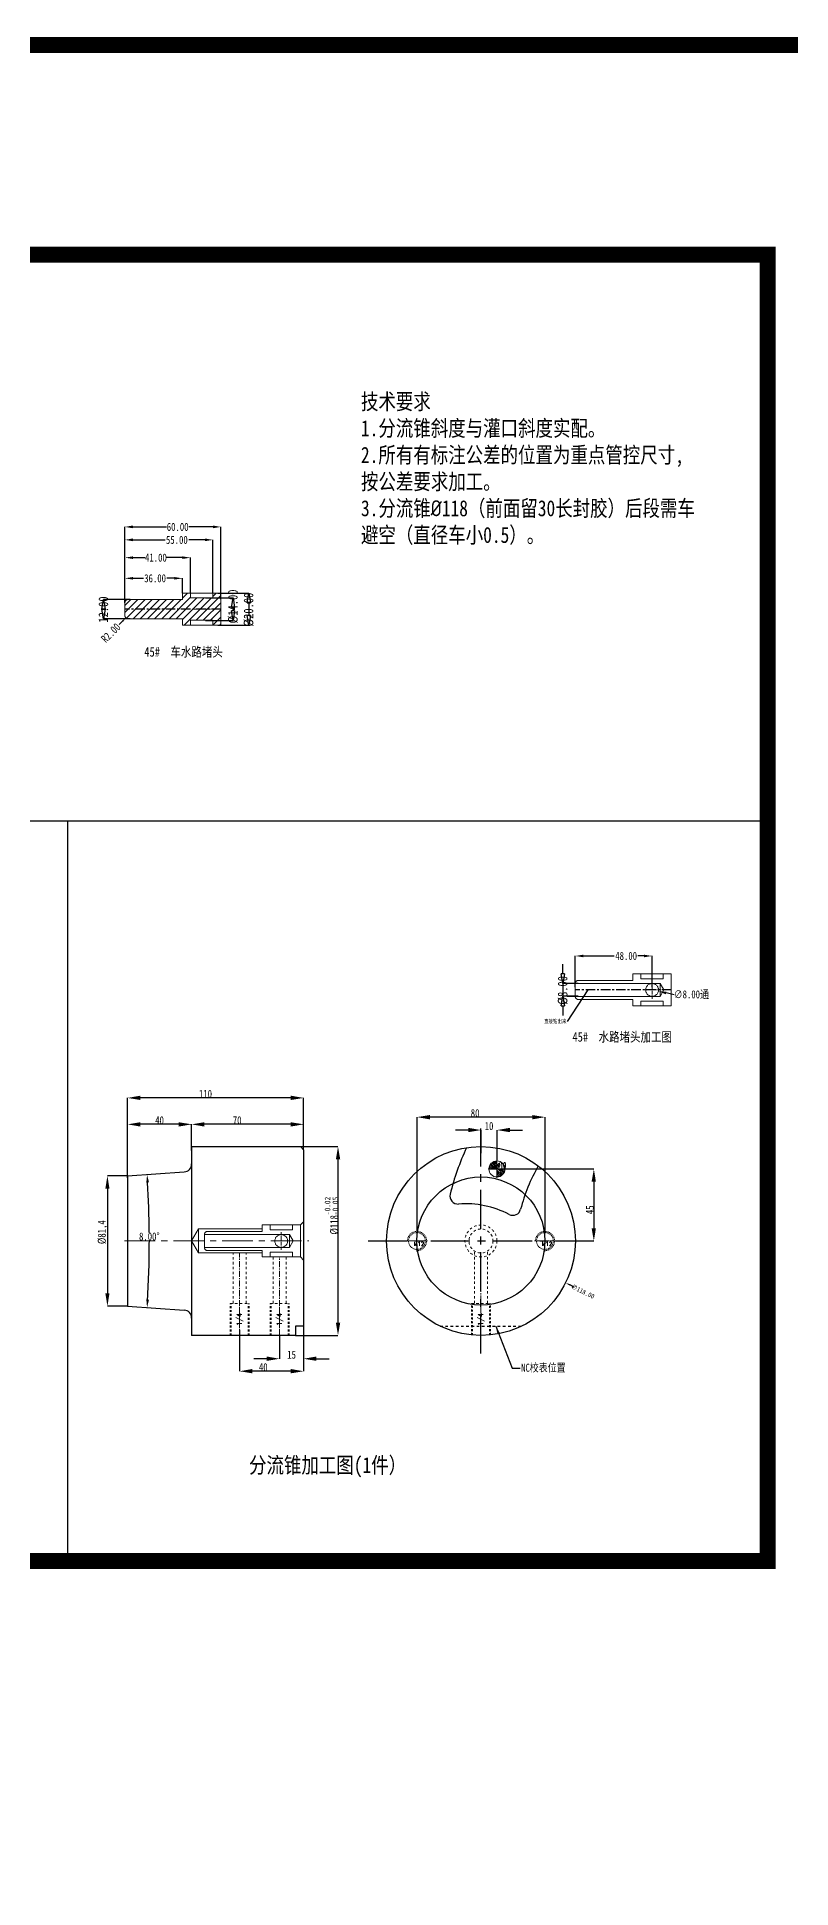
# Model space of a CAD drawing. Header units: millimetres. Extents: x 1188 to 10032, y -1727 to 798.
# Drawn here: x 1985 to 2456, y -358 to 798 of the extents above; entities that cross this region are included whole.
import ezdxf
from ezdxf.enums import TextEntityAlignment as Align

# ---------------------------------------------------------------- set-up
doc = ezdxf.new("R2010")
doc.units = ezdxf.units.MM
doc.header["$LTSCALE"] = 16.335
doc.header["$PDMODE"] = 3
doc.header["$PDSIZE"] = 0.3125
for name, pattern in [('CENTER', [0.6, 0.375, -0.075, 0.075, -0.075]), ('HIDDEN', [0.2, 0.1, -0.1]), ('HIDDENX2', [0.75, 0.5, -0.25])]:
    doc.linetypes.add(name, pattern=pattern)
doc.layers.get('0').update_dxf_attribs({"linetype": 'CONTINUOUS'})
doc.layers.get('Defpoints').update_dxf_attribs({"linetype": 'CONTINUOUS'})
for name, color, linetype, lineweight in [('cool', 153, 'HIDDEN', 9), ('epin', 13, 'CONTINUOUS', 9), ('moldbase', 7, 'CONTINUOUS', 20), ('screw', 33, 'CONTINUOUS', 13), ('虚线', 6, 'HIDDENX2', 13)]:
    doc.layers.add(name, color=color, linetype=linetype, lineweight=lineweight)
doc.layers.add('DEFAULT_2', color=8, linetype='HIDDEN')
doc.layers.add('dim', color=3, linetype='CONTINUOUS')
doc.styles.get("Standard").update_dxf_attribs({"font": 'txt', "width": 0.8})
doc.styles.add('TXT', font='txt.shx', dxfattribs={"bigfont": 'gbcbig.shx'})
doc.styles.add('TXT05', font='txt.shx', dxfattribs={"width": 0.5, "bigfont": 'gbcbig.shx'})
doc.dimstyles.new('ISO-25', dxfattribs={"dimtxt": 8, "dimasz": 8, "dimexe": 0, "dimexo": 0, "dimgap": 0, "dimtad": 1, "dimtxsty": 'Standard', "dimcen": 0, "dimclrd": 4, "dimclre": 4, "dimclrt": 6, "dimadec": 0, "dimazin": 0, "dimtfac": 1, "dimtofl": 0, "dimtmove": 0, "dimatfit": 3, "dimfxl": 0, "dimarcsym": 0})
doc.dimstyles.get("Standard").update_dxf_attribs({"dimtxt": 0.15625, "dimasz": 0.1875, "dimexe": 0.125, "dimexo": 0.0625, "dimtad": 0, "dimtih": 1, "dimtoh": 1, "dimdsep": 46, "dimtxsty": 'Standard', "dimcen": 0.09, "dimadec": 0, "dimazin": 0, "dimtp": 0.01, "dimtm": 0.01, "dimtfac": 1, "dimtofl": 0, "dimtmove": 0, "dimatfit": 3, "dimfxl": 0, "dimtolj": 1, "dimarcsym": 0})
doc.dimstyles.new('STANDARD$0', dxfattribs={"dimscale": 2, "dimtxt": 3, "dimasz": 3, "dimexe": 1.25, "dimexo": 0.625, "dimgap": 0.5, "dimtad": 0, "dimdsep": 46, "dimlunit": 6, "dimtxsty": 'Standard', "dimblk": 'CLOSEDBLANK', "dimcen": 0, "dimclrt": 2, "dimazin": 2, "dimtfac": 2, "dimtmove": 1, "dimatfit": 3, "dimfxl": 0, "dimtolj": 1, "dimtzin": 0, "dimarcsym": 0})

# ---------------------------------------------------------------- blocks, each defined once
blk = doc.blocks.new('*D12')
at = {"color": 4, "lineweight": -2, "transparency": 16777216}
for p, q in [((2081.5, 102.3), (2081.5, 118.7)), ((2143.5, 118.7), (2089.5, 118.7)), ((2151.5, 107.8), (2151.5, 118.7))]:
    blk.add_line(p, q, dxfattribs=at)
at = {"color": 4, "transparency": 16777216}
for points in [[(2089.5, 120), (2089.5, 117.3), (2081.5, 118.7)], [(2143.5, 120), (2143.5, 117.3), (2151.5, 118.7)]]:
    blk.add_solid(points, dxfattribs=at)
at = {"layer": 'Defpoints', "color": 0, "transparency": 16777216}
for p in [(2081.5, 118.7), (2151.5, 107.8), (2081.5, 102.3)]:
    blk.add_point(p, dxfattribs=at)
at = {"color": 6, "lineweight": 0, "transparency": 16777216, "insert": (2110, 121.2), "char_height": 5, "attachment_point": 5}
blk.add_mtext('70', dxfattribs=at)
blk = doc.blocks.new('*D13')
at = {"color": 4, "lineweight": -2, "transparency": 16777216}
for p, q in [((2041.5, 85.2), (2041.5, 135.2)), ((2143.5, 135.2), (2049.5, 135.2)), ((2151.5, 102.8), (2151.5, 135.2))]:
    blk.add_line(p, q, dxfattribs=at)
at = {"color": 4, "transparency": 16777216}
for points in [[(2049.5, 136.6), (2049.5, 133.9), (2041.5, 135.2)], [(2143.5, 136.6), (2143.5, 133.9), (2151.5, 135.2)]]:
    blk.add_solid(points, dxfattribs=at)
at = {"layer": 'Defpoints', "color": 0, "transparency": 16777216}
for p in [(2041.5, 135.2), (2151.5, 102.8), (2041.5, 85.2)]:
    blk.add_point(p, dxfattribs=at)
at = {"color": 6, "lineweight": 0, "transparency": 16777216, "insert": (2090.2, 137.7), "char_height": 5, "attachment_point": 5}
blk.add_mtext('110', dxfattribs=at)
blk = doc.blocks.new('*D14')
at = {"color": 4, "lineweight": -2, "transparency": 16777216}
for p, q in [((2041.5, 85.2), (2041.5, 118.7)), ((2073.5, 118.7), (2049.5, 118.7)), ((2081.5, 102.7), (2081.5, 118.7))]:
    blk.add_line(p, q, dxfattribs=at)
at = {"color": 4, "transparency": 16777216}
for points in [[(2049.5, 120), (2049.5, 117.3), (2041.5, 118.7)], [(2073.5, 120), (2073.5, 117.3), (2081.5, 118.7)]]:
    blk.add_solid(points, dxfattribs=at)
at = {"layer": 'Defpoints', "color": 0, "transparency": 16777216}
for p in [(2041.5, 118.7), (2081.5, 102.7), (2041.5, 85.2)]:
    blk.add_point(p, dxfattribs=at)
at = {"color": 6, "lineweight": 0, "transparency": 16777216, "insert": (2061.5, 121.2), "char_height": 5, "attachment_point": 5}
blk.add_mtext('40', dxfattribs=at)
blk = doc.blocks.new('*D15')
at = {"color": 4, "lineweight": -2, "transparency": 16777216}
for p, q in [((2149.5, 104.8), (2173, 104.8)), ((2173, 96.8), (2173, -5.2)), ((2146.5, -13.2), (2173, -13.2))]:
    blk.add_line(p, q, dxfattribs=at)
at = {"color": 4, "transparency": 16777216}
for points in [[(2171.7, 96.8), (2174.4, 96.8), (2173, 104.8)], [(2171.7, -5.2), (2174.4, -5.2), (2173, -13.2)]]:
    blk.add_solid(points, dxfattribs=at)
at = {"layer": 'Defpoints', "color": 0, "transparency": 16777216}
for p in [(2149.5, 104.8), (2146.5, -13.2), (2173, -13.2)]:
    blk.add_point(p, dxfattribs=at)
at = {"color": 6, "lineweight": 0, "transparency": 16777216, "insert": (2169, 61.6), "char_height": 5, "attachment_point": 5, "rotation": 90}
blk.add_mtext('%%C118{\\H0.7x;\\S-0.02^ -0.05;}', dxfattribs=at)
blk = doc.blocks.new('*D16')
at = {"color": 4, "lineweight": -2, "transparency": 16777216}
for p, q in [((2151.5, -9.2), (2151.5, -27.8)), ((2136.5, -13.2), (2136.5, -27.8)), ((2128.5, -27.8), (2120.5, -27.8)), ((2159.5, -27.8), (2167.5, -27.8))]:
    blk.add_line(p, q, dxfattribs=at)
at = {"color": 4, "transparency": 16777216}
for points in [[(2128.5, -26.4), (2128.5, -29.1), (2136.5, -27.8)], [(2159.5, -26.4), (2159.5, -29.1), (2151.5, -27.8)]]:
    blk.add_solid(points, dxfattribs=at)
at = {"layer": 'Defpoints', "color": 0, "transparency": 16777216}
for p in [(2151.5, -9.2), (2136.5, -13.2), (2151.5, -27.8)]:
    blk.add_point(p, dxfattribs=at)
at = {"color": 6, "lineweight": 0, "transparency": 16777216, "insert": (2144, -25.3), "char_height": 5, "attachment_point": 5}
blk.add_mtext('15', dxfattribs=at)
blk = doc.blocks.new('*D17')
at = {"color": 4, "lineweight": -2, "transparency": 16777216}
for p, q in [((2111.5, -9.7), (2111.5, -35.6)), ((2151.5, -6.9), (2151.5, -35.6)), ((2143.5, -35.6), (2119.5, -35.6))]:
    blk.add_line(p, q, dxfattribs=at)
at = {"color": 4, "transparency": 16777216}
for points in [[(2119.5, -34.2), (2119.5, -36.9), (2111.5, -35.6)], [(2143.5, -34.2), (2143.5, -36.9), (2151.5, -35.6)]]:
    blk.add_solid(points, dxfattribs=at)
at = {"layer": 'Defpoints', "color": 0, "transparency": 16777216}
for p in [(2111.5, -9.7), (2151.5, -6.9), (2111.5, -35.6)]:
    blk.add_point(p, dxfattribs=at)
at = {"color": 6, "lineweight": 0, "transparency": 16777216, "insert": (2126.3, -33.1), "char_height": 5, "attachment_point": 5}
blk.add_mtext('40', dxfattribs=at)
blk = doc.blocks.new('*D18')
at = {"color": 4, "lineweight": -2, "transparency": 16777216}
for p, q in [((2267.9, 90.8), (2332.9, 90.8)), ((2332.9, 82.8), (2332.9, 53.8)), ((2311.1, 45.8), (2332.9, 45.8))]:
    blk.add_line(p, q, dxfattribs=at)
at = {"color": 4, "transparency": 16777216}
for points in [[(2331.5, 82.8), (2334.2, 82.8), (2332.9, 90.8)], [(2331.5, 53.8), (2334.2, 53.8), (2332.9, 45.8)]]:
    blk.add_solid(points, dxfattribs=at)
at = {"layer": 'Defpoints', "color": 0, "transparency": 16777216}
for p in [(2267.9, 90.8), (2311.1, 45.8), (2332.9, 45.8)]:
    blk.add_point(p, dxfattribs=at)
at = {"color": 6, "lineweight": 0, "transparency": 16777216, "insert": (2330.4, 65.3), "char_height": 5, "attachment_point": 5, "rotation": 90}
blk.add_mtext('45', dxfattribs=at)
blk = doc.blocks.new('*D19')
at = {"color": 4, "lineweight": -2, "transparency": 16777216}
for p, q in [((2222.4, 52.4), (2222.4, 123.2)), ((2294.4, 123.2), (2230.4, 123.2)), ((2302.4, 52.4), (2302.4, 123.2))]:
    blk.add_line(p, q, dxfattribs=at)
at = {"color": 4, "transparency": 16777216}
for points in [[(2230.4, 124.5), (2230.4, 121.8), (2222.4, 123.2)], [(2294.4, 124.5), (2294.4, 121.8), (2302.4, 123.2)]]:
    blk.add_solid(points, dxfattribs=at)
at = {"layer": 'Defpoints', "color": 0, "transparency": 16777216}
for p in [(2222.4, 123.2), (2222.4, 52.4), (2302.4, 52.4)]:
    blk.add_point(p, dxfattribs=at)
at = {"color": 6, "lineweight": 0, "transparency": 16777216, "insert": (2258.7, 125.7), "char_height": 5, "attachment_point": 5}
blk.add_mtext('80', dxfattribs=at)
blk = doc.blocks.new('*D35')
at = {"color": 4, "lineweight": -2, "transparency": 16777216}
for p, q in [((2041.5, 86.5), (2028.9, 86.5)), ((2028.9, 78.5), (2028.9, 13.1)), ((2041.5, 5.1), (2028.9, 5.1))]:
    blk.add_line(p, q, dxfattribs=at)
at = {"color": 4, "transparency": 16777216}
for points in [[(2027.6, 78.5), (2030.2, 78.5), (2028.9, 86.5)], [(2027.6, 13.1), (2030.2, 13.1), (2028.9, 5.1)]]:
    blk.add_solid(points, dxfattribs=at)
at = {"layer": 'Defpoints', "color": 0, "transparency": 16777216}
for p in [(2041.5, 86.5), (2028.9, 5.1), (2041.5, 5.1)]:
    blk.add_point(p, dxfattribs=at)
at = {"color": 6, "lineweight": 0, "transparency": 16777216, "insert": (2026, 51.3), "char_height": 5, "attachment_point": 5, "rotation": 90}
blk.add_mtext('%%c81,4', dxfattribs=at)
blk = doc.blocks.new('*D36')
at = {"color": 4, "lineweight": -2, "transparency": 16777216}
for start, end in [(0.508, 3.519), (356.481, 0.027)]:
    blk.add_arc((1459.5, 45.8), 595.6, start, end, dxfattribs=at)
at = {"color": 4, "transparency": 16777216}
for points in [[(2053.2, 82.3), (2054.9, 82.4), (2053.7, 87.3)], [(2054.9, 9.2), (2053.2, 9.3), (2053.7, 4.2)]]:
    blk.add_solid(points, dxfattribs=at)
at = {"layer": 'Defpoints', "color": 0, "transparency": 16777216}
for p in [(2041.5, 86.5), (2076.9, 89), (2055, 31.9), (2041.5, 5.1), (2076.9, 2.6)]:
    blk.add_point(p, dxfattribs=at)
at = {"color": 6, "transparency": 16777216, "insert": (2055.1, 48.6), "char_height": 5, "attachment_point": 5}
blk.add_mtext('\\A1;8.00\\M+5A1E3', dxfattribs=at)
blk = doc.blocks.new('screw_m12_g')
at = {"layer": 'screw', "color": 1, "linetype": 'CENTER', "ltscale": 0.24}
for p, q in [((-6.6, 0), (6.6, 0)), ((0, -6.6), (0, 6.6))]:
    blk.add_line(p, q, dxfattribs=at)
at = {"layer": 'screw', "color": 33, "linetype": 'HIDDEN', "ltscale": 0.24}
blk.add_circle((0, 0), 5.25, dxfattribs=at)
at = {"layer": 'screw', "color": 92, "linetype": 'HIDDEN', "ltscale": 0.24}
blk.add_arc((0, 0), 6, 270, 180, dxfattribs=at)
at = {"layer": 'screw', "color": 6, "style": 'TXT'}
blk.add_text('M12', height=2.4, dxfattribs=at).set_placement((-2.04, -3))
blk = doc.blocks.new('*D42')
at = {"color": 3, "linetype": 'Continuous', "lineweight": -2, "transparency": 16777216}
blk.add_line((2320.6, 17), (2317.9, 18.3), dxfattribs=at)
at = {"color": 3, "transparency": 16777216}
blk.add_solid([(2318.2, 18.8), (2317.7, 17.9), (2315.2, 19.6)], dxfattribs=at)
at = {"layer": 'Defpoints', "color": 0, "transparency": 16777216}
for p in [(2209.5, 71.9), (2315.2, 19.6)]:
    blk.add_point(p, dxfattribs=at)
at = {"color": 6, "transparency": 16777216, "insert": (2326, 14.3), "char_height": 3, "attachment_point": 5, "rotation": 333.6915}
blk.add_mtext('\\A1;∅118.00', dxfattribs=at)
blk = doc.blocks.new('*D43')
at = {"color": 4, "lineweight": -2, "transparency": 16777216}
blk.add_line((2383.2, 199.7), (2378.1, 200.8), dxfattribs=at)
at = {"color": 4, "transparency": 16777216}
blk.add_solid([(2378.3, 201.6), (2377.9, 200), (2373.2, 201.8)], dxfattribs=at)
at = {"layer": 'Defpoints', "color": 0, "transparency": 16777216}
for p in [(2365.4, 203.5), (2373.2, 201.8)]:
    blk.add_point(p, dxfattribs=at)
at = {"color": 6, "transparency": 16777216, "insert": (2393.9, 199.7), "char_height": 5, "attachment_point": 5}
blk.add_mtext('\\A1;∅8.00{\\fSimSun|b0|i0|c134|p2;通}', dxfattribs=at)
blk = doc.blocks.new('*D44')
at = {"color": 4, "lineweight": -2, "transparency": 16777216}
for p, q in [((2321.3, 204.4), (2321.3, 223.9)), ((2326.3, 223.9), (2345.7, 223.9)), ((2364.3, 223.9), (2360.4, 223.9)), ((2369.3, 204.4), (2369.3, 223.9))]:
    blk.add_line(p, q, dxfattribs=at)
at = {"color": 4, "transparency": 16777216}
for points in [[(2326.3, 224.7), (2326.3, 223.1), (2321.3, 223.9)], [(2364.3, 224.7), (2364.3, 223.1), (2369.3, 223.9)]]:
    blk.add_solid(points, dxfattribs=at)
at = {"layer": 'Defpoints', "color": 0, "transparency": 16777216}
for p in [(2321.3, 223.9), (2321.3, 204.4), (2369.3, 204.4)]:
    blk.add_point(p, dxfattribs=at)
at = {"color": 6, "transparency": 16777216, "insert": (2353.1, 223.9), "char_height": 5, "attachment_point": 5}
blk.add_mtext('\\A1;48.00', dxfattribs=at)
blk = doc.blocks.new('_ClosedBlank')
at = {"color": 0, "linetype": 'ByBlock', "lineweight": -2}
for p, q in [((-1, 0.17), (0, 0)), ((-1, 0.17), (-1, -0.17)), ((0, 0), (-1, -0.17))]:
    blk.add_line(p, q, dxfattribs=at)
blk = doc.blocks.new('*D23')
at = {"color": 6, "lineweight": -2, "transparency": 16777216}
for p, q in [((2313.5, 212.7), (2313.5, 218.7)), ((2323.2, 206.7), (2313.5, 206.7)), ((2313.5, 206.7), (2313.5, 198.7)), ((2323.2, 198.7), (2313.5, 198.7)), ((2313.5, 192.7), (2313.5, 186.7))]:
    blk.add_line(p, q, dxfattribs=at)
at = {"layer": 'Defpoints', "color": 0, "transparency": 16777216}
for p in [(2313.5, 198.7), (2323.2, 206.7), (2323.2, 198.7)]:
    blk.add_point(p, dxfattribs=at)
at = {"color": 6, "lineweight": -2, "transparency": 16777216, "xscale": 6, "yscale": 6, "zscale": 6}
for p, rotation in [((2313.5, 206.7), 270), ((2313.5, 198.7), 90)]:
    blk.add_blockref('_ClosedBlank', p, dxfattribs=dict(at, rotation=rotation))
at = {"color": 4, "transparency": 16777216, "insert": (2313.5, 202.4), "char_height": 6, "attachment_point": 5, "rotation": 90}
blk.add_mtext('\\A1;%%c8.00', dxfattribs=at)
blk = doc.blocks.new('*D24')
at = {"color": 6, "lineweight": -2, "transparency": 16777216}
for p, q in [((2043.1, 446.6), (2026.4, 446.6)), ((2043.1, 434.6), (2026.4, 434.6))]:
    blk.add_line(p, q, dxfattribs=at)
at = {"layer": 'Defpoints', "color": 0, "transparency": 16777216}
for p in [(2043.1, 446.6), (2026.4, 434.6), (2043.1, 434.6)]:
    blk.add_point(p, dxfattribs=at)
at = {"color": 6, "lineweight": -2, "transparency": 16777216, "xscale": 6, "yscale": 6, "zscale": 6}
for p, rotation in [((2026.4, 446.6), 90), ((2026.4, 434.6), 270)]:
    blk.add_blockref('_ClosedBlank', p, dxfattribs=dict(at, rotation=rotation))
at = {"color": 4, "transparency": 16777216, "insert": (2026.4, 440.4), "char_height": 6, "attachment_point": 5, "rotation": 90}
blk.add_mtext('\\A1;12.00', dxfattribs=at)
blk = doc.blocks.new('*D45')
at = {"color": 4, "lineweight": -2, "transparency": 16777216}
for p, q in [((2039.8, 444.6), (2039.8, 459.9)), ((2044.8, 459.9), (2051.4, 459.9)), ((2070.8, 459.9), (2066, 459.9)), ((2075.8, 450.6), (2075.8, 459.9))]:
    blk.add_line(p, q, dxfattribs=at)
at = {"color": 4, "transparency": 16777216}
for points in [[(2044.8, 460.7), (2044.8, 459.1), (2039.8, 459.9)], [(2070.8, 460.7), (2070.8, 459.1), (2075.8, 459.9)]]:
    blk.add_solid(points, dxfattribs=at)
at = {"layer": 'Defpoints', "color": 0, "transparency": 16777216}
for p in [(2075.8, 459.9), (2039.8, 444.6), (2075.8, 450.6)]:
    blk.add_point(p, dxfattribs=at)
at = {"color": 6, "transparency": 16777216, "insert": (2058.7, 459.9), "char_height": 5, "attachment_point": 5}
blk.add_mtext('\\A1;36.00', dxfattribs=at)
blk = doc.blocks.new('*D46')
at = {"color": 4, "lineweight": -2, "transparency": 16777216}
for p, q in [((2039.8, 444.6), (2039.8, 472.8)), ((2044.8, 472.8), (2052.5, 472.8)), ((2075.8, 472.8), (2065.8, 472.8)), ((2080.8, 450.6), (2080.8, 472.8))]:
    blk.add_line(p, q, dxfattribs=at)
at = {"color": 4, "transparency": 16777216}
for points in [[(2044.8, 473.6), (2044.8, 472), (2039.8, 472.8)], [(2075.8, 473.6), (2075.8, 472), (2080.8, 472.8)]]:
    blk.add_solid(points, dxfattribs=at)
at = {"layer": 'Defpoints', "color": 0, "transparency": 16777216}
for p in [(2080.8, 472.8), (2039.8, 444.6), (2080.8, 450.6)]:
    blk.add_point(p, dxfattribs=at)
at = {"color": 6, "transparency": 16777216, "insert": (2059.2, 472.8), "char_height": 5, "attachment_point": 5}
blk.add_mtext('\\A1;41.00', dxfattribs=at)
blk = doc.blocks.new('*D47')
at = {"color": 4, "lineweight": -2, "transparency": 16777216}
for p, q in [((2039.8, 444.6), (2039.8, 483.9)), ((2044.8, 483.9), (2065, 483.9)), ((2089.8, 483.9), (2079.7, 483.9)), ((2094.8, 450.6), (2094.8, 483.9))]:
    blk.add_line(p, q, dxfattribs=at)
at = {"color": 4, "transparency": 16777216}
for points in [[(2044.8, 484.8), (2044.8, 483.1), (2039.8, 483.9)], [(2089.8, 484.8), (2089.8, 483.1), (2094.8, 483.9)]]:
    blk.add_solid(points, dxfattribs=at)
at = {"layer": 'Defpoints', "color": 0, "transparency": 16777216}
for p in [(2094.8, 483.9), (2039.8, 444.6), (2094.8, 450.6)]:
    blk.add_point(p, dxfattribs=at)
at = {"color": 6, "transparency": 16777216, "insert": (2072.3, 483.9), "char_height": 5, "attachment_point": 5}
blk.add_mtext('\\A1;55.00', dxfattribs=at)
blk = doc.blocks.new('*D48')
at = {"color": 4, "lineweight": -2, "transparency": 16777216}
for p, q in [((2039.8, 444.6), (2039.8, 492)), ((2044.8, 492), (2065.8, 492)), ((2094.8, 492), (2079.8, 492)), ((2099.8, 446.9), (2099.8, 492))]:
    blk.add_line(p, q, dxfattribs=at)
at = {"color": 4, "transparency": 16777216}
for points in [[(2044.8, 492.9), (2044.8, 491.2), (2039.8, 492)], [(2094.8, 492.9), (2094.8, 491.2), (2099.8, 492)]]:
    blk.add_solid(points, dxfattribs=at)
at = {"layer": 'Defpoints', "color": 0, "transparency": 16777216}
for p in [(2099.8, 492), (2039.8, 444.6), (2099.8, 446.9)]:
    blk.add_point(p, dxfattribs=at)
at = {"color": 6, "transparency": 16777216, "insert": (2072.8, 492), "char_height": 5, "attachment_point": 5}
blk.add_mtext('\\A1;60.00', dxfattribs=at)
blk = doc.blocks.new('*D49')
at = {"color": 6, "lineweight": -2, "transparency": 16777216}
for p, q in [((2090.2, 447.6), (2107.4, 447.6)), ((2107.4, 441.6), (2107.4, 439.6)), ((2090.2, 433.6), (2107.4, 433.6))]:
    blk.add_line(p, q, dxfattribs=at)
at = {"layer": 'Defpoints', "color": 0, "transparency": 16777216}
for p in [(2090.2, 447.6), (2090.2, 433.6), (2107.4, 433.6)]:
    blk.add_point(p, dxfattribs=at)
at = {"color": 6, "lineweight": -2, "transparency": 16777216, "xscale": 6, "yscale": 6, "zscale": 6}
for p, rotation in [((2107.4, 447.6), 90), ((2107.4, 433.6), 270)]:
    blk.add_blockref('_ClosedBlank', p, dxfattribs=dict(at, rotation=rotation))
at = {"color": 4, "transparency": 16777216, "insert": (2107.4, 442.3), "char_height": 6, "attachment_point": 5, "rotation": 90}
blk.add_mtext('\\A1;%%c14.00', dxfattribs=at)
blk = doc.blocks.new('*D50')
at = {"color": 6, "lineweight": -2, "transparency": 16777216}
for p, q in [((2097.9, 450.6), (2117.2, 450.6)), ((2117.2, 444.6), (2117.2, 436.6)), ((2097.9, 430.6), (2117.2, 430.6))]:
    blk.add_line(p, q, dxfattribs=at)
at = {"layer": 'Defpoints', "color": 0, "transparency": 16777216}
for p in [(2097.9, 450.6), (2097.9, 430.6), (2117.2, 430.6)]:
    blk.add_point(p, dxfattribs=at)
at = {"color": 6, "lineweight": -2, "transparency": 16777216, "xscale": 6, "yscale": 6, "zscale": 6}
for p, rotation in [((2117.2, 450.6), 90), ((2117.2, 430.6), 270)]:
    blk.add_blockref('_ClosedBlank', p, dxfattribs=dict(at, rotation=rotation))
at = {"color": 4, "transparency": 16777216, "insert": (2117.2, 440.3), "char_height": 6, "attachment_point": 5, "rotation": 90}
blk.add_mtext('\\A1;%%c20.00', dxfattribs=at)
blk = doc.blocks.new('*D51')
at = {"color": 6, "lineweight": -2, "transparency": 16777216}
blk.add_line((2036.2, 431), (2038.3, 433.1), dxfattribs=at)
at = {"color": 6, "transparency": 16777216}
blk.add_solid([(2037.9, 433.4), (2038.7, 432.7), (2040.4, 435.2)], dxfattribs=at)
at = {"layer": 'Defpoints', "color": 0, "transparency": 16777216}
for p in [(2040.4, 435.2), (2041.8, 436.6)]:
    blk.add_point(p, dxfattribs=at)
at = {"color": 4, "transparency": 16777216, "insert": (2031, 425.8), "char_height": 5, "attachment_point": 5, "rotation": 45.2565}
blk.add_mtext('\\A1;R2.00', dxfattribs=at)
blk = doc.blocks.new('epin_ejp_10')
at = {"layer": 'epin'}
h = blk.add_hatch(dxfattribs=at)
h.set_pattern_fill('_ANSI31', color=123, scale=0.25, angle=90, style=0)
h.set_pattern_definition([(135, (-1645.23396, 6741.0989), (-0.56126601, -0.56126601), [])])
h.paths.add_polyline_path([(0, 5, 0.414214), (-5, 0), (0, 0)])
h.paths.add_polyline_path([(5, 0), (0, 0), (0, -5, 0.414214)])
at = {"layer": 'epin', "color": 1, "linetype": 'CENTER', "ltscale": 0.219913}
for p, q in [((-5.5, 0), (5.5, 0)), ((0, -5.5), (0, 5.5))]:
    blk.add_line(p, q, dxfattribs=at)
at = {"layer": 'epin'}
blk.add_circle((0, 0), 5, dxfattribs=at)
at = {"layer": 'epin', "color": 6, "style": 'TXT05', "width": 0.5}
blk.add_text('%%c10', height=3.5, dxfattribs=at).set_placement((0.2, 0.5))
blk = doc.blocks.new('*D116')
at = {"color": 4, "lineweight": -2, "transparency": 16777216}
for p, q in [((2254.4, 115.1), (2246.4, 115.1)), ((2262.4, 100.7), (2262.4, 115.1)), ((2272.4, 96.3), (2272.4, 115.1)), ((2280.4, 115.1), (2288.4, 115.1))]:
    blk.add_line(p, q, dxfattribs=at)
at = {"color": 4, "transparency": 16777216}
for points in [[(2254.4, 116.5), (2254.4, 113.8), (2262.4, 115.1)], [(2280.4, 116.5), (2280.4, 113.8), (2272.4, 115.1)]]:
    blk.add_solid(points, dxfattribs=at)
at = {"layer": 'Defpoints', "color": 0, "transparency": 16777216}
for p in [(2262.4, 115.1), (2262.4, 100.7), (2272.4, 96.3)]:
    blk.add_point(p, dxfattribs=at)
at = {"color": 6, "lineweight": 0, "transparency": 16777216, "insert": (2267.4, 117.6), "char_height": 5, "attachment_point": 5}
blk.add_mtext('10', dxfattribs=at)

msp = doc.modelspace()

# ---------------------------------------------------------------- hatches: boundary and pattern name
h = msp.add_hatch()
h.set_pattern_fill('ANSI31', color=4, style=0)
h.set_pattern_definition([(45, (1606.6498, -416.7322), (-2.245064, 2.245064), [])])
h.paths.add_polyline_path([(2080.818, 447.649), (2080.818, 450.649), (2075.818, 450.649), (2075.818, 446.649), (2041.818, 446.649, 0.41421356), (2039.818, 444.649), (2039.818, 440.649), (2099.818, 440.649), (2099.818, 450.649), (2094.818, 450.649), (2094.818, 447.649)])
h.paths.add_polyline_path([(2039.818, 440.649), (2039.818, 436.649, 0.41421356), (2041.818, 434.649), (2075.818, 434.649), (2075.818, 430.649), (2080.818, 430.649), (2080.818, 433.649), (2094.818, 433.649), (2094.818, 430.649), (2099.818, 430.649), (2099.818, 440.649), (2093.318, 440.649), (2093.318, 440.649), (2082.318, 440.649), (2082.318, 440.649)])

# ---------------------------------------------------------------- linework, layer by layer
at = {"color": 1, "linetype": 'CENTER', "ltscale": 0.970285}
for p, q in [((2099.818, 440.649), (2039.818, 440.649)), ((2381.286, 202.677), (2321.286, 202.677))]:
    msp.add_line(p, q, dxfattribs=at)
for p, q in [((1472.894, 308.334), (2441.551, 308.334)), ((2003.892, 308.334), (2003.892, -154.245)), ((2081.536, 104.796), (2081.536, -13.205)), ((2081.536, 104.796), (2149.536, 104.795)), ((2149.536, 104.795), (2151.536, 102.795)), ((2151.536, 102.795), (2151.536, -7.512)), ((2041.536, 86.495), (2076.885, 88.967)), ((2041.536, 86.495), (2041.536, 5.096)), ((2041.536, 5.096), (2076.885, 2.624)), ((2151.536, -7.396), (2146.536, -7.396)), ((2146.536, -7.396), (2146.536, -13.205)), ((2146.536, -13.205), (2081.536, -13.205))]:
    msp.add_line(p, q)
at = {"color": 1, "linetype": 'CENTER', "ltscale": 3.980655}
for p, q in [((2262.353, -24.605), (2262.353, 116.195)), ((2191.953, 45.795), (2332.753, 45.795))]:
    msp.add_line(p, q, dxfattribs=at)
at = {"color": 3, "const_width": 10}
msp.add_lwpolyline([(1193.347, 793.145), (10026.909, 793.145), (10026.909, -1722.049), (1193.347, -1722.049)], close=True, dxfattribs=at)
at = {"const_width": 10}
msp.add_lwpolyline([(2441.551, -154.245), (1472.894, -154.245), (1472.894, 662.215), (2441.551, 662.215)], close=True, dxfattribs=at)
for radius in [59, 40]:
    msp.add_circle((2262.353, 45.795), radius)
at = {"color": 4, "linetype": 'Continuous'}
for centre, radius, start, end in [((2393.025, 38.515), 154.284, 154.839767, 166.297652), ((2393.025, 38.515), 109.284, 150.268335, 165.651202), ((2247.989, 73.877), 5, 166.297652, 274.290399), ((2282.305, 66.837), 5, 242.523693, 345.651202)]:
    msp.add_arc(centre, radius, start, end, dxfattribs=at)
for centre, start, end in [((2076.536, 93.954), 274, 360), ((2076.536, -2.363), 0, 86)]:
    msp.add_arc(centre, 5, start, end)
at = {"color": 4}
msp.add_arc((2252.777, 10.056), 59, 62.523693, 94.290399, dxfattribs=at)
at = {"layer": 'cool', "ltscale": 0.932966}
for p, q in [((2107.536, 6.795), (2107.536, 38.295)), ((2115.536, 6.795), (2115.536, 38.295)), ((2132.536, 6.795), (2132.536, 35.795)), ((2140.536, 6.795), (2140.536, 35.795)), ((2258.353, 6.795), (2258.353, 39.451)), ((2266.353, 6.795), (2266.353, 39.451)), ((2105.536, 6.795), (2117.536, 6.795)), ((2130.536, 6.795), (2142.536, 6.795)), ((2256.353, 6.795), (2268.353, 6.795))]:
    msp.add_line(p, q, dxfattribs=at)
at = {"layer": 'cool', "color": 1, "linetype": 'CENTER', "ltscale": 0.621977}
for p, q in [((2111.536, -13.205), (2111.536, 38.295)), ((2136.536, -13.205), (2136.536, 35.795)), ((2262.353, 1.795), (2262.353, 37.795))]:
    msp.add_line(p, q, dxfattribs=at)
at = {"layer": 'cool', "ltscale": 0.932966}
for radius in [10, 7.5]:
    msp.add_circle((2262.353, 45.795), radius, dxfattribs=at)
at = {"layer": 'DEFAULT_2', "color": 8, "linetype": 'HIDDEN'}
msp.add_line((2236.826, -7.396), (2287.88, -7.396), dxfattribs=at)
at = {"layer": 'moldbase', "color": 1, "linetype": 'CENTER', "ltscale": 3.109887}
msp.add_line((2039.677, 45.795), (2154.873, 45.795), dxfattribs=at)
at = {"layer": 'screw', "color": 92, "linetype": 'HIDDEN', "ltscale": 0.746373}
for p, q in [((2105.536, -13.205), (2105.536, 6.795)), ((2117.536, -13.205), (2117.536, 6.795)), ((2130.536, -13.205), (2130.536, 6.795)), ((2142.536, -13.205), (2142.536, 6.795)), ((2256.353, -12.899), (2256.353, 6.795)), ((2268.353, -12.899), (2268.353, 6.795))]:
    msp.add_line(p, q, dxfattribs=at)
at = {"layer": 'screw', "linetype": 'HIDDEN', "ltscale": 0.746373}
for p, q in [((2106.286, -13.205), (2106.286, 6.795)), ((2116.786, -13.205), (2116.786, 6.795)), ((2131.286, -13.205), (2131.286, 6.795)), ((2141.786, -13.205), (2141.786, 6.795)), ((2257.103, -12.971), (2257.103, 6.795)), ((2267.603, -12.971), (2267.603, 6.795))]:
    msp.add_line(p, q, dxfattribs=at)
at = {"layer": 'screw', "color": 1, "linetype": 'CENTER', "ltscale": 0.466483}
for p, q in [((2111.536, -13.205), (2111.536, 6.795)), ((2136.536, -13.205), (2136.536, 6.795)), ((2262.353, -13.205), (2262.353, 6.795))]:
    msp.add_line(p, q, dxfattribs=at)
at = {"layer": '虚线', "ltscale": 10}
for p, q in [((2039.818, 436.649), (2039.818, 444.649)), ((2075.818, 446.649), (2041.818, 446.649)), ((2075.818, 450.649), (2075.818, 446.649)), ((2099.818, 450.649), (2075.818, 450.649)), ((2080.818, 450.649), (2080.818, 447.649)), ((2094.818, 447.649), (2080.818, 447.649)), ((2094.818, 450.649), (2094.818, 447.649)), ((2099.818, 450.649), (2099.818, 430.649)), ((2075.818, 434.649), (2041.818, 434.649)), ((2075.818, 430.649), (2075.818, 434.649)), ((2099.818, 430.649), (2075.818, 430.649)), ((2080.818, 430.649), (2080.818, 433.649)), ((2094.818, 433.649), (2080.818, 433.649)), ((2094.818, 430.649), (2094.818, 433.649)), ((2357.286, 208.677), (2323.286, 208.677)), ((2357.286, 212.677), (2357.286, 208.677)), ((2381.286, 212.677), (2357.286, 212.677)), ((2362.286, 212.677), (2362.286, 209.677)), ((2376.286, 209.677), (2362.286, 209.677)), ((2376.286, 212.677), (2376.286, 209.677)), ((2381.286, 212.677), (2381.286, 192.677)), ((2316.286, 206.677), (2374.411, 206.677)), ((2316.286, 198.677), (2374.388, 198.677)), ((2321.286, 198.677), (2321.286, 206.677)), ((2357.286, 196.677), (2323.286, 196.677)), ((2357.286, 192.677), (2357.286, 196.677)), ((2376.708, 202.695), (2374.388, 198.677)), ((2374.409, 206.677), (2374.39, 198.681)), ((2376.708, 202.695), (2374.409, 206.677)), ((2381.286, 192.677), (2357.286, 192.677)), ((2362.286, 192.677), (2362.286, 195.677)), ((2376.286, 195.677), (2362.286, 195.677)), ((2376.286, 192.677), (2376.286, 195.677)), ((2081.536, 45.795), (2085.866, 53.295)), ((2125.536, 53.295), (2085.866, 53.295)), ((2085.866, 53.295), (2085.866, 38.295)), ((2089.536, 49.795), (2142.661, 49.795)), ((2089.536, 41.795), (2089.536, 49.795)), ((2125.536, 51.795), (2091.534, 51.795)), ((2125.536, 55.795), (2125.536, 51.795)), ((2149.536, 55.795), (2125.536, 55.795)), ((2130.536, 55.795), (2130.536, 52.795)), ((2144.536, 52.795), (2130.536, 52.795)), ((2142.658, 49.795), (2142.64, 41.799)), ((2144.958, 45.813), (2142.658, 49.795)), ((2144.536, 55.795), (2144.536, 52.795)), ((2149.536, 55.795), (2151.536, 57.795)), ((2149.536, 55.795), (2149.536, 35.795)), ((2081.536, 45.795), (2085.866, 38.295)), ((2125.536, 38.295), (2085.866, 38.295)), ((2089.536, 41.795), (2142.638, 41.795)), ((2125.536, 39.795), (2091.536, 39.795)), ((2125.536, 35.795), (2125.536, 39.795)), ((2149.536, 35.795), (2125.536, 35.795)), ((2130.536, 35.795), (2130.536, 38.795)), ((2144.536, 38.795), (2130.536, 38.795)), ((2144.958, 45.813), (2142.638, 41.795)), ((2144.536, 35.795), (2144.536, 38.795)), ((2149.536, 35.795), (2151.536, 33.795))]:
    msp.add_line(p, q, dxfattribs=at)
at = {"layer": '虚线', "color": 1, "linetype": 'CENTER', "ltscale": 0.310989}
for p, q in [((2082.318, 440.649), (2093.318, 440.649)), ((2363.786, 202.677), (2374.786, 202.677)), ((2369.286, 197.177), (2369.286, 208.177)), ((2137.536, 40.295), (2137.536, 51.295)), ((2132.036, 45.795), (2143.036, 45.795))]:
    msp.add_line(p, q, dxfattribs=at)
at = {"layer": '虚线', "ltscale": 10}
for centre in [(2369.286, 202.677), (2137.536, 45.795)]:
    msp.add_circle(centre, 4, dxfattribs=at)
for centre, start, end in [((2041.818, 444.649), 90, 180), ((2041.818, 436.649), 180, 270), ((2323.286, 206.677), 90, 180), ((2323.286, 198.677), 180, 270), ((2091.536, 49.795), 90, 180), ((2091.536, 41.795), 180, 270)]:
    msp.add_arc(centre, 2, start, end, dxfattribs=at)

# ---------------------------------------------------------------- block references
at = {"layer": 'epin'}
msp.add_blockref('epin_ejp_10', (2272.353, 90.795), dxfattribs=at)
at = {"layer": 'screw'}
for p in [(2222.353, 45.795), (2302.353, 45.795)]:
    msp.add_blockref('screw_m12_g', p, dxfattribs=at)

# ---------------------------------------------------------------- texts
at = {"attachment_point": 1}
for s, insert, char_height, width in [('{\\fSimSun|b0|i0|c134|p2;技术要求\\P1.分流锥斜度与灌口斜度实配。\\P2.所有有标注公差的位置为重点管控尺寸,按公差要求加工。\\P3.分流锥\\fISOCPEUR|b0|i0|c0|p34;%%C\\fSimSun|b0|i0|c134|p2;118（前面留30长封胶）后段需车避空（直径车小0.5）。}', (2187.348, 575.369), 10, 209.44801), ('{\\fSimSun|b0|i0|c134|p2;45#  车水路堵头}', (2051.956, 416.946), 6, 71.53055), ('{\\fSimSun|b0|i0|c134|p2;45#  水路堵头加工图}', (2319.534, 176.339), 6, 71.53055), ('{\\fSimSun|b0|i0|c134|p2; 分流锥加工图(1件）}', (2111.972, -89.252), 10, 137.03382)]:
    msp.add_mtext(s, dxfattribs=dict(at, insert=insert, char_height=char_height, width=width))
at = {"layer": 'dim'}
for s, insert, char_height, attachment_point in [('\\A1;{\\fSimSun|b0|i0|c134|p2;直接钻出来}', (2315.744, 182.996), 2.5, 6), ('\\A1;NC{\\fSimSun|b0|i0|c134|p2;校表位置}', (2287.425, -33.656), 5, 4)]:
    msp.add_mtext(s, dxfattribs=dict(at, insert=insert, char_height=char_height, attachment_point=attachment_point))
at = {"layer": 'screw', "color": 222, "linetype": 'HIDDEN', "ltscale": 0.746373, "style": 'TXT'}
for rotation, p in [(89.99973, (2111.536, -3.205)), (89.99973, (2136.536, -3.205)), (90, (2262.353, -3.205))]:
    msp.add_text('1/4', height=3, rotation=rotation, dxfattribs=at).set_placement(p, align=Align.MIDDLE)

# ---------------------------------------------------------------- dimensions: what is measured, and where the dimension line sits
for base, p1, p2, picture, middle in [((2099.818, 492.041), (2039.818, 444.649), (2099.818, 446.928), '*D48', (2072.783, 492.041)), ((2094.818, 483.917), (2039.818, 444.649), (2094.818, 450.649), '*D47', (2072.347, 483.917)), ((2080.818, 472.811), (2039.818, 444.649), (2080.818, 450.649), '*D46', (2059.154, 472.811)), ((2075.818, 459.903), (2039.818, 444.649), (2075.818, 450.649), '*D45', (2058.686, 459.903)), ((2321.286, 223.906), (2369.286, 204.396), (2321.286, 204.396), '*D44', (2353.068, 223.906))]:
    dim = msp.add_linear_dim(base=base, p1=p1, p2=p2, dimstyle='STANDARD$0', override={"dimscale": 1, "dimtxt": 5, "dimasz": 5, "dimexe": 0, "dimexo": 0, "dimgap": 0, "dimtih": 1, "dimtoh": 1, "dimzin": 0, "dimlunit": 2, "dimclrd": 4, "dimclre": 4, "dimclrt": 6, "dimazin": 0, "dimtp": 0.01, "dimtm": 0.01, "dimtfac": 1, "dimtofl": 0, "dimtmove": 0, "dimfxl": 1.25})
    dim.commit()
    dim.dimension.update_dxf_attribs({"geometry": picture, "text_midpoint": middle, "dimtype": 160})
for base, p1, p2, override, picture, middle in [((2107.352, 433.649), (2090.171, 447.649), (2090.171, 433.649), {"dimexe": 0, "dimexo": 0, "dimgap": 0, "dimzin": 0, "dimclrd": 6, "dimclre": 6, "dimclrt": 4}, '*D49', (2107.352, 442.339)), ((2117.231, 430.649), (2097.88, 450.649), (2097.88, 430.649), {"dimexe": 0, "dimexo": 0, "dimgap": 0, "dimzin": 0, "dimclrd": 6, "dimclre": 6, "dimclrt": 4}, '*D50', (2117.231, 440.33)), ((2313.469, 198.677), (2323.248, 206.677), (2323.248, 198.677), {"dimtxt": 3, "dimexe": 0, "dimexo": 0, "dimgap": 0, "dimzin": 0, "dimclrd": 6, "dimclre": 6, "dimclrt": 4}, '*D23', (2313.469, 202.362))]:
    dim = msp.add_linear_dim(base=base, p1=p1, p2=p2, angle=90, text='%%c<>', dimstyle='STANDARD$0', override=override)
    dim.commit()
    dim.dimension.update_dxf_attribs({"geometry": picture, "text_midpoint": middle, "dimtype": 160})
dim = msp.add_linear_dim(base=(2026.351, 434.649), p1=(2043.061, 446.649), p2=(2043.061, 434.649), angle=90, dimstyle='STANDARD$0', override={"dimexe": 0, "dimexo": 0, "dimgap": 0, "dimzin": 0, "dimclrd": 6, "dimclre": 6, "dimclrt": 4})
dim.commit()
dim.dimension.update_dxf_attribs({"geometry": '*D24', "text_midpoint": (2026.351, 440.418), "dimtype": 160})
dim = msp.add_radius_dim(center=(2041.818, 436.649), mpoint=(2040.41, 435.229), dimstyle='Standard', override={"dimtxt": 5, "dimasz": 3, "dimexe": 0, "dimexo": 0, "dimgap": 0, "dimtih": 0, "dimtoh": 0, "dimzin": 0, "dimcen": 0, "dimclrd": 6, "dimclre": 6, "dimclrt": 4, "dimadec": 2, "dimtp": 0, "dimtm": 0, "dimtzin": 0})
dim.commit()
dim.dimension.update_dxf_attribs({"geometry": '*D51', "text_midpoint": (2031.024, 425.758)})
dim = msp.add_diameter_dim_2p(p1=(2365.373, 203.507), p2=(2373.199, 201.848), text='<>{\\fSimSun|b0|i0|c134|p2;通}', dimstyle='Standard', override={"dimtxt": 5, "dimasz": 5, "dimexe": 0, "dimexo": 0, "dimgap": 0, "dimzin": 0, "dimcen": 0, "dimclrd": 4, "dimclre": 4, "dimclrt": 6, "dimadec": 2, "dimfxl": 1.25, "dimtzin": 0})
dim.commit()
dim.dimension.update_dxf_attribs({"geometry": '*D43', "text_midpoint": (2383.21, 199.724), "dimtype": 163})
at = {"color": 6, "lineweight": 0}
for base, p1, p2, picture, middle in [((2041.536, 135.242), (2151.536, 102.795), (2041.536, 85.229), '*D13', (2090.227, 135.242)), ((2081.536, 118.664), (2151.536, 107.795), (2081.536, 102.296), '*D12', (2109.99, 118.664)), ((2111.536, -35.557), (2151.536, -6.887), (2111.536, -9.701), '*D17', (2126.264, -35.557)), ((2151.536, -27.766), (2136.536, -13.205), (2151.536, -9.242), '*D16', (2144.036, -27.766))]:
    dim = msp.add_linear_dim(base=base, p1=p1, p2=p2, dimstyle='ISO-25', override={"dimtxt": 5}, dxfattribs=at)
    dim.commit()
    dim.dimension.update_dxf_attribs({"geometry": picture, "text_midpoint": middle, "dimtype": 160})
at = {"lineweight": 0}
for base, p1, p2, picture, middle in [((2222.353, 123.175), (2302.353, 52.395), (2222.353, 52.395), '*D19', (2258.685, 123.175)), ((2262.353, 115.149), (2272.353, 96.295), (2262.353, 100.741), '*D116', (2267.353, 115.149))]:
    dim = msp.add_linear_dim(base=base, p1=p1, p2=p2, dimstyle='ISO-25', override={"dimtxt": 5}, dxfattribs=at)
    dim.commit()
    dim.dimension.update_dxf_attribs({"geometry": picture, "text_midpoint": middle, "dimtype": 160})
at = {"color": 6, "lineweight": 0}
dim = msp.add_linear_dim(base=(2041.536, 118.664), p1=(2081.536, 102.687), p2=(2041.536, 85.229), dimstyle='ISO-25', override={"dimtxt": 5}, dxfattribs=at)
dim.commit()
dim.dimension.update_dxf_attribs({"geometry": '*D14', "text_midpoint": (2061.536, 121.164)})
for base, p1, p2, text, picture, middle in [((2173.042, -13.205), (2149.536, 104.795), (2146.536, -13.205), '%%C<>{\\H0.7x;\\S-0.02^ -0.05;}', '*D15', (2173.042, 61.605)), ((2028.913, 5.096), (2041.536, 86.495), (2041.536, 5.096), '%%c<>', '*D35', (2028.913, 51.31))]:
    dim = msp.add_linear_dim(base=base, p1=p1, p2=p2, angle=90, text=text, dimstyle='ISO-25', override={"dimtxt": 5}, dxfattribs=at)
    dim.commit()
    dim.dimension.update_dxf_attribs({"geometry": picture, "text_midpoint": middle, "dimtype": 160})
dim = msp.add_angular_dim_2l(base=(2054.995, 31.935), line1=((2041.536, 5.096), (2076.885, 2.624)), line2=((2041.536, 86.495), (2076.885, 88.967)), dimstyle='Standard', override={"dimtxt": 5, "dimasz": 5, "dimexe": 0, "dimexo": 0, "dimgap": 0, "dimtad": 0, "dimzin": 0, "dimcen": 0, "dimclrd": 4, "dimclre": 4, "dimclrt": 6, "dimadec": 2, "dimtol": 0, "dimfxl": 1.25, "dimtzin": 0})
dim.commit()
dim.dimension.update_dxf_attribs({"geometry": '*D36', "text_midpoint": (2055.15, 48.576), "dimtype": 162})
at = {"lineweight": 0}
dim = msp.add_linear_dim(base=(2332.881, 45.795), p1=(2267.853, 90.795), p2=(2311.144, 45.795), angle=90, dimstyle='ISO-25', override={"dimtxt": 5}, dxfattribs=at)
dim.commit()
dim.dimension.update_dxf_attribs({"geometry": '*D18', "text_midpoint": (2332.881, 65.281), "dimtype": 160})
dim = msp.add_diameter_dim_2p(p1=(2209.465, 71.944), p2=(2315.242, 19.646), dimstyle='Standard', override={"dimtxt": 3, "dimasz": 3, "dimexe": 0, "dimexo": 0, "dimgap": 0, "dimtih": 0, "dimtoh": 0, "dimzin": 0, "dimcen": 0, "dimclrd": 3, "dimclre": 3, "dimclrt": 6, "dimadec": 2, "dimtp": 0, "dimtm": 0, "dimfxl": 1.25, "dimtzin": 0, "dimarcsym": 1})
dim.commit()
dim.dimension.update_dxf_attribs({"geometry": '*D42', "text_midpoint": (2325.999, 14.328)})

# ---------------------------------------------------------------- leaders
at = {"layer": 'dim'}
msp.add_leader([(2329.042, 202.677), (2316.244, 182.996)], dimstyle='Standard', override={"dimtxt": 2.5, "dimasz": 2, "dimexe": 0, "dimexo": 0, "dimgap": 0.49975, "dimtad": 0, "dimzin": 0, "dimcen": 2.673, "dimadec": 2, "dimtol": 0, "dimtzin": 0}, dxfattribs=at)
at = {"layer": 'dim', "annotation_type": 0, "has_hookline": 1, "hookline_direction": 0, "text_width": 30.682}
msp.add_leader([(2271.581, -7.396), (2281.926, -33.656), (2286.926, -33.656)], dimstyle='Standard', override={"dimtxt": 2.5, "dimasz": 5, "dimexe": 0, "dimexo": 0, "dimgap": 0.49975, "dimtad": 0, "dimzin": 0, "dimcen": 0, "dimadec": 2, "dimtol": 0, "dimtzin": 0}, dxfattribs=at)

doc.saveas('drawing.dxf')
